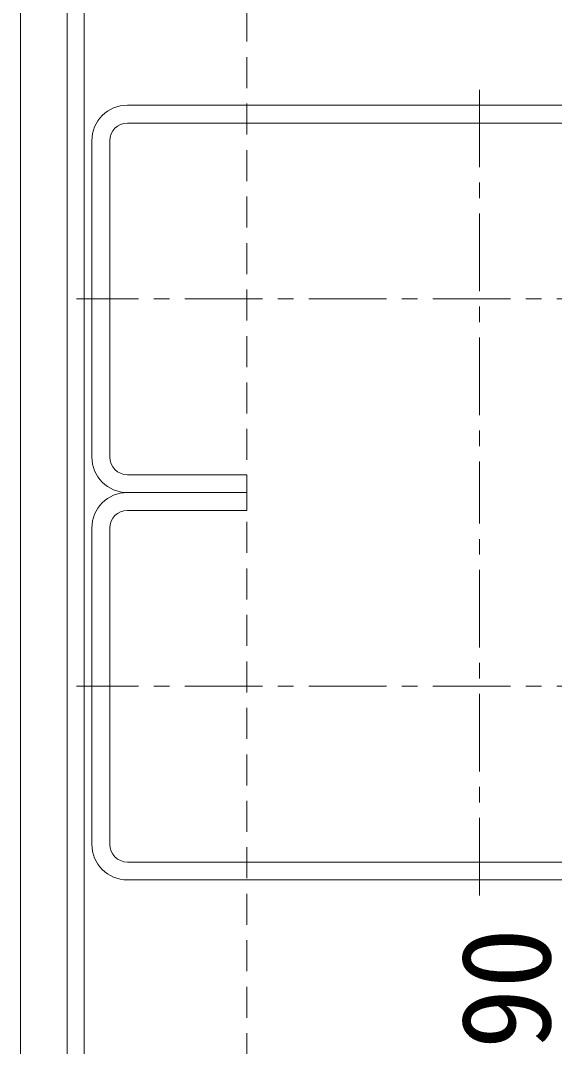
# Model space of a CAD drawing. Units: millimetres, scale not verified. Extents: x -840 to 840, y -594 to 594.
# Drawn here: x -511.6 to -442.7, y -76.7 to 55.8 of the extents above; entities that cross this region are included whole.
import ezdxf
from ezdxf.enums import TextEntityAlignment as Align

# ---------------------------------------------------------------- set-up
doc = ezdxf.new("R2010")
doc.units = ezdxf.units.MM
doc.header["$LTSCALE"] = 2
doc.linetypes.add('CHAIN1', pattern=[8, 5, -1, 1, -1])
doc.linetypes.add('DASHED2', pattern=[3, 2, -1])
for name, color, linetype, lineweight in [('0-0_断熱材', 4, 'Continuous', 9), ('0-7_鋼材(C型・H鋼ｅｔｃ)', 7, 'Continuous', 9), ('0-8_中心線', 2, 'CHAIN1', 9), ('0-9_躯体', 7, 'Continuous', 9), ('0-B_寸法線', 7, 'Continuous', 9)]:
    doc.layers.add(name, color=color, linetype=linetype, lineweight=lineweight)
doc.styles.add('ＭＳ ゴシック', font='')
doc.styles.get('ＭＳ ゴシック').set_extended_font_data('MS Gothic')

msp = doc.modelspace()

# ---------------------------------------------------------------- linework, layer by layer
at = {"layer": '0-0_断熱材', "color": 7, "linetype": 'DASHED2'}
msp.add_line((-482.415, -462.954), (-482.415, 134.546), dxfattribs=at)
at = {"layer": '0-7_鋼材(C型・H鋼ｅｔｃ)'}
for p, q in [((-407.015, 44.845), (-497.815, 44.845)), ((-497.815, 42.545), (-407.015, 42.545)), ((-502.415, 40.245), (-502.415, -0.555)), ((-500.115, -0.555), (-500.115, 40.245)), ((-502.415, -50.555), (-502.415, -9.755)), ((-500.115, -9.755), (-500.115, -50.555)), ((-497.815, -52.855), (-407.015, -52.855)), ((-407.015, -55.155), (-497.815, -55.155))]:
    msp.add_line(p, q, dxfattribs=at)
for points in [[(-497.815, -5.155), (-482.415, -5.155), (-482.415, -2.855), (-497.815, -2.855)], [(-497.815, -5.155), (-482.415, -5.155), (-482.415, -7.455), (-497.815, -7.455)]]:
    msp.add_lwpolyline(points, dxfattribs=at)
for centre, radius, start, end in [((-497.815, 40.245), 4.6, 90, 180), ((-497.815, 40.245), 2.3, 90, 180), ((-497.815, -0.555), 4.6, 180, 270), ((-497.815, -0.555), 2.3, 180, 270), ((-497.815, -9.755), 4.6, 90, 180), ((-497.815, -9.755), 2.3, 90, 180), ((-497.815, -50.555), 4.6, 180, 270), ((-497.815, -50.555), 2.3, 180, 270)]:
    msp.add_arc(centre, radius, start, end, dxfattribs=at)
at = {"layer": '0-8_中心線'}
for p, q in [((-452.415, 46.845), (-452.415, -7.155)), ((-400.415, 19.845), (-504.415, 19.845)), ((-452.415, -57.155), (-452.415, -3.155)), ((-400.415, -30.155), (-504.415, -30.155))]:
    msp.add_line(p, q, dxfattribs=at)
at = {"layer": '0-9_躯体', "color": 4}
for p, q in [((-511.615, -128.797), (-511.615, 220.546)), ((-505.615, -128.797), (-505.615, 220.546))]:
    msp.add_line(p, q, dxfattribs=at)
at = {"layer": '0-9_躯体'}
msp.add_line((-503.415, -128.797), (-503.415, 220.546), dxfattribs=at)

# ---------------------------------------------------------------- texts
at = {"layer": '0-B_寸法線', "style": 'ＭＳ ゴシック'}
msp.add_text('90', height=11.54, rotation=90, dxfattribs=at).set_placement((-439.794, -77.044), align=Align.BOTTOM_LEFT)

doc.saveas('drawing.dxf')
